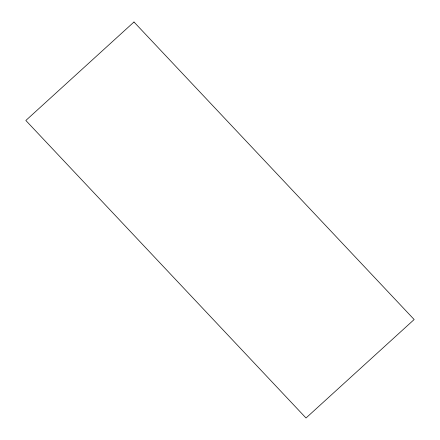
<?xml version="1.0" encoding="UTF-8"?>
<svg xmlns="http://www.w3.org/2000/svg" width="440" height="440" viewBox="0 0 440 440"><rect width="100%" height="100%" fill="white"/><g stroke="black" fill="none" stroke-linecap="round" stroke-linejoin="round"><path stroke-width="0.66" d="M133.986 22L25.839 120.478L306.014 418L414.161 319.523L133.986 22"/></g></svg>
